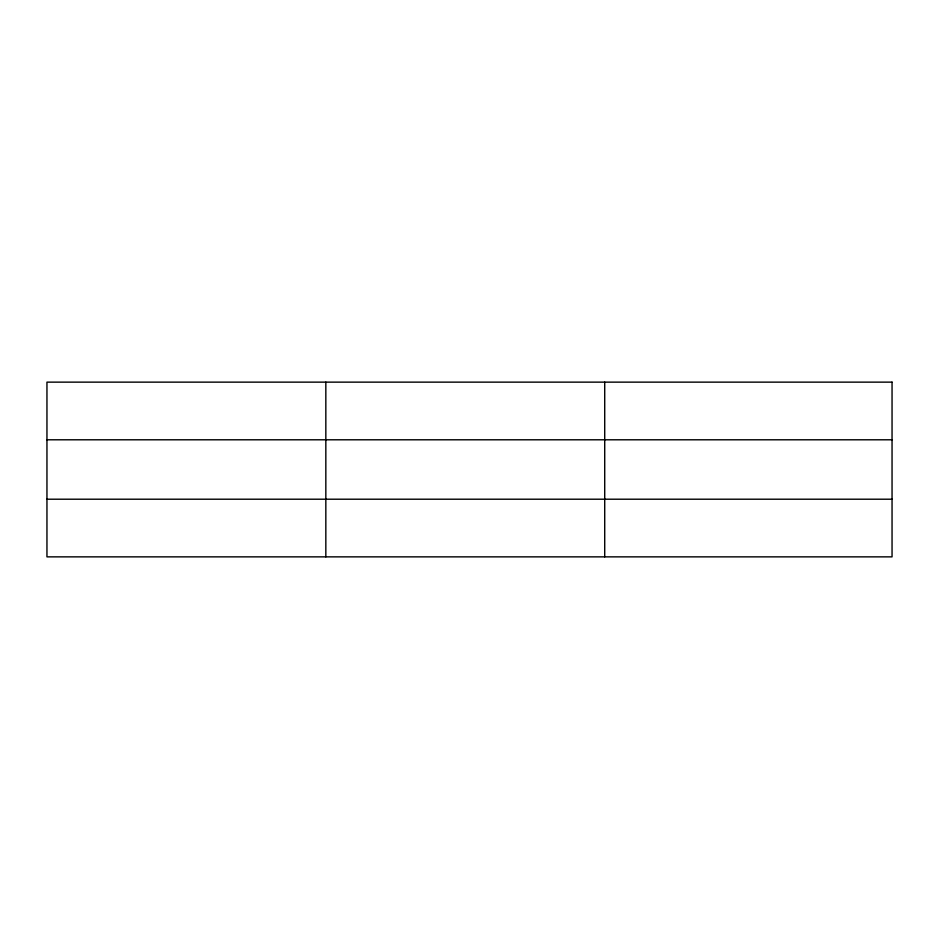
<?xml version="1.0" encoding="UTF-8"?>
<svg xmlns="http://www.w3.org/2000/svg" width="939" height="939" viewBox="0 0 939 939"><rect width="100%" height="100%" fill="white"/><g stroke="black" fill="none" stroke-linecap="round" stroke-linejoin="round"><path stroke-width="1.41" d="M325.833 382.138L325.833 556.862M604.716 382.138L604.716 556.862M46.95 439.792L892.05 439.792M46.95 499.208L892.05 499.208M892.05 382.138L892.05 556.862L46.95 556.862L46.95 382.138L892.05 382.138"/></g></svg>
